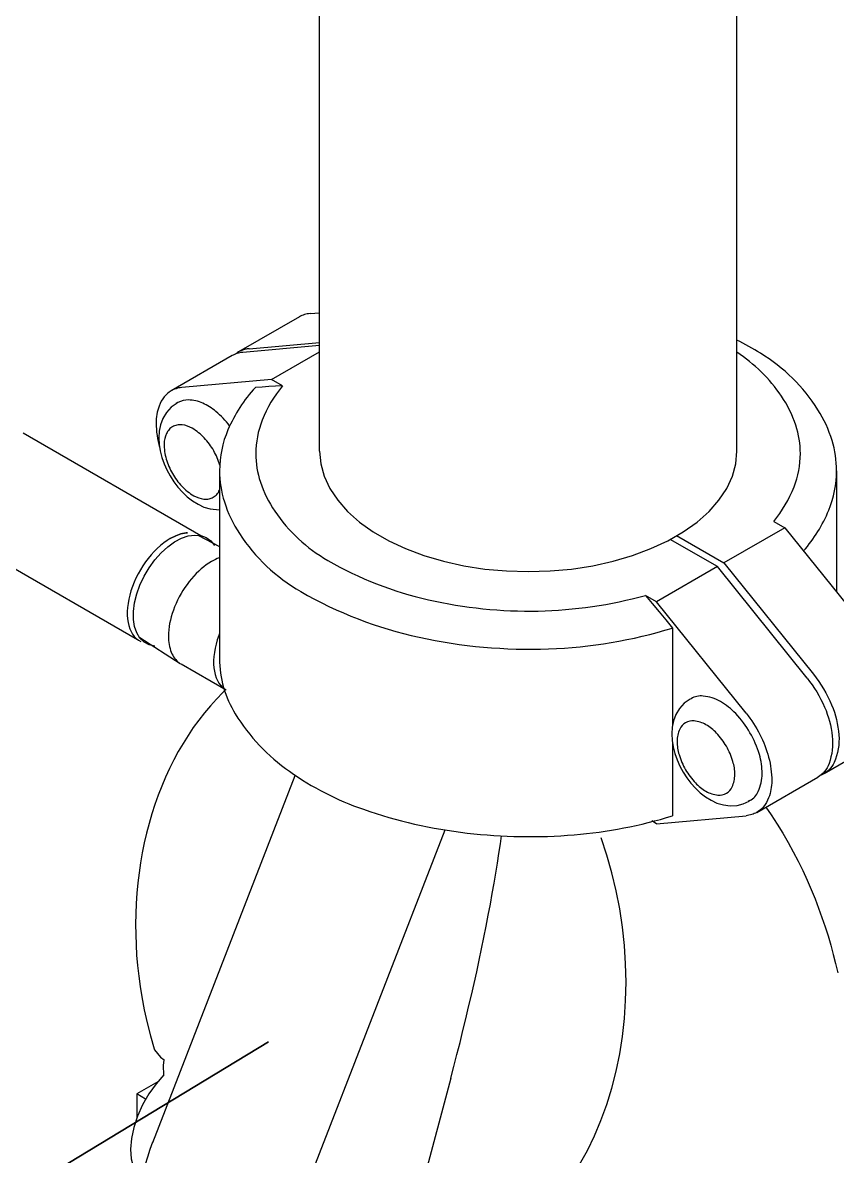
# Model space of a CAD drawing. Header units: centimetres. Extents: x 394264 to 551709, y 50011 to 59011.
# Drawn here: x 525309.3 to 525421.5, y 54082.8 to 54239.2 of the extents above; entities that cross this region are included whole.
import ezdxf

# ---------------------------------------------------------------- set-up
doc = ezdxf.new("R2010")
doc.units = ezdxf.units.CM
for name, color, linetype, lineweight in [('-M-YNGN-ZON3', 6, 'SP', 30), ('0-KRCN-DETAY-YAZI', 71, 'Continuous', 35), ('0-KRCN-YNG-CIHAZ', 4, 'Continuous', 30)]:
    doc.layers.add(name, color=color, linetype=linetype, lineweight=lineweight)
doc.styles.add('CIZGI', font='tahoma.ttf', dxfattribs={"width": 0.8, "oblique": 20})
doc.linetypes.add('SP', pattern='A,2,-0.1,["SP",CIZGI,S=0.14,R=0.2,X=0,Y=-0.07],-0.255', length=2.355)

# ---------------------------------------------------------------- blocks, each defined once
blk = doc.blocks.new('A$C66BCA59E')
at = {"layer": '0-KRCN-DETAY-YAZI'}
blk.add_line((671.24, -734.66, 2660.53), (616.26, -767.95, 2660.53), dxfattribs=at)
at = {"layer": '0-KRCN-YNG-CIHAZ', "color": 31, "linetype": 'Continuous', "lineweight": -3, "extrusion": (0, 0.816497, 0.57735)}
for p, q in [((678.28, -653.2, 2467.42), (678.28, -471.25, 2385.77)), ((735.8, -653.2, 2467.42), (735.8, -471.25, 2385.77)), ((675.5, -634.66, 2341.59), (667.09, -639.51, 2341.59)), ((676.96, -634.21, 2341.59), (678.28, -634.09, 2341.59)), ((678.28, -638.62, 2341.59), (667.68, -639.56, 2341.59)), ((668.56, -639.06, 2341.59), (678.28, -638.19, 2341.59)), ((666.22, -640.01, 2341.59), (657.82, -644.86, 2341.59)), ((671.64, -643.31, 2341.59), (678.28, -639.48, 2341.59)), ((671.64, -643.31, 2341.59), (659.28, -644.41, 2341.59)), ((673.16, -644.18, 2341.59), (671.64, -643.31, 2341.59)), ((658.76, -646.49, 2341.59), (658.53, -646.62, 2341.59)), ((637.41, -650.68, 2338.75), (661.9, -664.82, 2338.75)), ((664.49, -655.88, 2341.59), (664.49, -681.79, 2341.59)), ((749.54, -655.88, 2341.59), (749.54, -672.64, 2341.59)), ((740.87, -662.87, 2341.59), (742.38, -663.74, 2341.59)), ((740.87, -662.87, 2341.59), (740.89, -662.89, 2341.59)), ((742.38, -663.74, 2341.59), (733.98, -668.59, 2341.59)), ((742.38, -663.74, 2341.59), (754.74, -679.11, 2341.59)), ((629.01, -665.23, 2338.75), (653.17, -679.18, 2338.75)), ((661.59, -664.82, 2350.66), (664.49, -666.35, 2348.73)), ((733.11, -669.1, 2341.59), (726.61, -665.35, 2341.59)), ((727.49, -664.84, 2341.59), (733.98, -668.59, 2341.59)), ((733.11, -669.1, 2341.59), (724.71, -673.95, 2341.59)), ((745.46, -684.47, 2341.59), (733.11, -669.1, 2341.59)), ((733.98, -668.59, 2341.59), (746.34, -683.96, 2341.59)), ((724.71, -673.95, 2341.59), (723.19, -673.07, 2341.59)), ((737.06, -689.32, 2341.59), (724.71, -673.95, 2341.59)), ((726.91, -677.58, 2341.59), (726.91, -691.12, 2341.59)), ((653.51, -678.9, 2351.41), (659.07, -682.47, 2346.75)), ((659.18, -682.53, 2346.75), (665.4, -686.12, 2346.75)), ((729.47, -687.32, 2341.59), (729.24, -687.45, 2341.59)), ((726.91, -693.33, 2341.59), (726.91, -703.48, 2341.59)), ((747.81, -697.65, 2341.59), (756.21, -692.8, 2341.59)), ((655.29, -748.51, 2506.94), (674.92, -697.9, 2506.94)), ((738.53, -703.01, 2341.59), (746.93, -698.16, 2341.59)), ((737.59, -701.38, 2341.59), (737.36, -701.51, 2341.59)), ((724.71, -704.57, 2341.59), (737.06, -703.46, 2341.59)), ((724.71, -704.57, 2341.59), (724.06, -704.19, 2341.59)), ((674.18, -760.56, 2506.94), (695.57, -705.43, 2506.94)), ((655.47, -735.6, 2506.94), (655.52, -735.73, 2506.94)), ((655.52, -735.73, 2506.94), (656.37, -736.75, 2506.94)), ((656.37, -736.75, 2506.94), (656.85, -737.13, 2506.94)), ((656.77, -737.89, 2506.94), (656.85, -737.13, 2506.94)), ((656.83, -739.2, 2506.94), (656.77, -737.89, 2506.94)), ((656.85, -737.13, 2506.94), (656.84, -737.13, 2506.94)), ((655.96, -740.17, 2506.94), (653.07, -741.84, 2506.94)), ((696.35, -739.66, 2506.94), (690.83, -760.37, 2506.94)), ((654.3, -742.55, 2506.94), (653.07, -741.84, 2506.94)), ((653.07, -741.84, 2506.94), (653.07, -745.15, 2506.94))]:
    blk.add_line(p, q, dxfattribs=at)
at = {"layer": '0-KRCN-YNG-CIHAZ', "color": 31, "linetype": 'Continuous', "lineweight": -3, "extrusion": (2.21e-14, -2.6e-15, -1)}
for p, q in [((657.34, -666.38, 2338.75), (658.29, -665.7, 2338.75)), ((658.29, -665.7, 2338.75), (659.25, -665.19, 2338.75)), ((659.25, -665.19, 2338.75), (660.18, -664.88, 2338.75)), ((660.18, -664.88, 2338.75), (661.08, -664.75, 2338.75)), ((661.08, -664.75, 2338.75), (661.9, -664.82, 2338.75)), ((661.9, -664.82, 2338.75), (662.65, -665.09, 2338.75)), ((662.65, -665.09, 2338.75), (663.28, -665.56, 2338.75)), ((663.28, -665.56, 2338.75), (663.79, -666.19, 2338.75)), ((655.56, -668.19, 2338.75), (656.42, -667.22, 2338.75)), ((656.42, -667.22, 2338.75), (657.34, -666.38, 2338.75)), ((654.77, -669.27, 2338.75), (655.56, -668.19, 2338.75)), ((653.51, -671.65, 2338.75), (654.08, -670.44, 2338.75)), ((654.08, -670.44, 2338.75), (654.77, -669.27, 2338.75)), ((653.07, -672.88, 2338.75), (653.51, -671.65, 2338.75)), ((652.76, -674.11, 2338.75), (653.07, -672.88, 2338.75)), ((652.61, -675.28, 2338.75), (652.76, -674.11, 2338.75)), ((652.61, -676.39, 2338.75), (652.61, -675.28, 2338.75)), ((652.76, -677.39, 2338.75), (652.61, -676.39, 2338.75)), ((653.07, -678.26, 2338.75), (652.76, -677.39, 2338.75)), ((653.51, -678.98, 2338.75), (653.07, -678.26, 2338.75)), ((654.08, -679.53, 2338.75), (653.51, -678.98, 2338.75)), ((654.77, -679.9, 2338.75), (654.08, -679.53, 2338.75)), ((655.56, -680.07, 2338.75), (654.77, -679.9, 2338.75))]:
    blk.add_line(p, q, dxfattribs=at)
at = {"layer": '0-KRCN-YNG-CIHAZ', "color": 31, "linetype": 'Continuous', "lineweight": -3, "elevation": 2341.59, "flags": 128}
for points in [[(676.96, -634.21, 0.025688), (676.56, -634.26, 0.026905), (676.19, -634.36, 0.027796), (675.83, -634.49, 0.028268), (675.5, -634.66)], [(744.97, -666.95, 0.082025), (748.46, -661.32, 0.09812), (749.54, -655.88, 0.0744), (748.91, -651.72, 0.066732), (746.96, -647.47, 0.115526), (739.05, -639.69, 0.017093), (735.8, -637.86, 0.061247)], [(668.56, -639.06, 0.03473), (668.03, -639.14, 0.036727), (667.54, -639.29, 0.018535), (667.32, -639.39, 0.018672), (667.09, -639.51, 0.019272), (666.88, -639.65, 0.01912), (666.67, -639.8)], [(667.68, -639.56, 0.025688), (667.29, -639.62, 0.026905), (666.91, -639.71, 0.027796), (666.55, -639.85, 0.028268), (666.22, -640.01)], [(740.87, -662.87, 0.079493), (743.67, -658.12, 0.093798), (744.54, -653.53, 0.079543), (743.91, -649.61, 0.070339), (741.93, -645.59, 0.096816), (735.8, -639.54, 0.075174)], [(659.28, -644.41, 0.052629), (658.5, -644.57, 0.056108), (657.82, -644.86, 0.093908), (656.87, -645.68, 0.079558), (656.15, -646.96, 0.092261), (655.74, -649.32, 0.06528), (656.22, -652.66)], [(669.43, -644.39, 0.084174), (665.65, -650.24, 0.101945), (664.49, -655.88, 0.076736), (665.15, -660.17, 0.06839), (667.23, -664.56, 0.117465), (675.67, -672.54, 0.077359), (691.98, -678.85, 0.062863), (709.85, -680.45, 0.065189), (726.91, -677.58)], [(673.16, -644.18, 0.079493), (670.36, -648.93, 0.093798), (669.49, -653.53, 0.079543), (670.11, -657.44, 0.070339), (672.1, -661.46, 0.112673), (679.42, -668.26, 0.075174), (693.27, -673.68, 0.061052), (708.42, -675.23, 0.062271), (723.19, -673.07)], [(665.88, -649.69, 0.054335), (663.99, -647.71, 0.069796), (662.18, -646.57, 0.100229), (660.2, -646.12, 0.137267), (658.76, -646.49)], [(664.52, -655.12, 0.059135), (663.68, -653.12, 0.058683), (662.39, -651.37, 0.071789), (660.73, -650.03, 0.105442), (659.35, -649.56, 0.0743), (658.61, -649.59, 0.085477), (658.01, -649.81, 0.081166), (657.54, -650.19, 0.071444), (657.17, -650.77, 0.107993), (656.85, -652.17, 0.072996), (657.14, -654.27, 0.059012), (657.99, -656.27, 0.058793), (659.28, -658.01, 0.072201), (660.95, -659.34, 0.10632), (662.33, -659.79, 0.073322), (663.05, -659.76, 0.083983), (663.63, -659.54, 0.082667), (664.11, -659.15, 0.072451), (664.49, -658.56)], [(745.46, -684.47, -0.067056), (747.88, -688.48, -0.075817), (748.94, -692.48, -0.112183), (748.49, -696.28, -0.178588), (746.93, -698.16)], [(746.34, -683.96, -0.07002), (748.85, -688.17, -0.080646), (749.85, -692.32, -0.123779), (749.19, -696.11, -0.194188), (747.39, -697.86)], [(737.59, -701.38, 0.156851), (738.74, -700.11, 0.106617), (739.27, -697.67, 0.072341), (738.89, -695.02, 0.058752), (737.59, -692.01, 0.058752), (735.63, -689.37, 0.072341), (733.53, -687.72, 0.106617), (731.15, -686.96, 0.156851), (729.47, -687.32)], [(737.06, -689.32, -0.051032), (738.97, -692.26, -0.05318), (740.17, -695.39, -0.065245), (740.6, -698.67, -0.09221), (740.17, -700.98, -0.078353), (739.46, -702.22, -0.091914), (738.53, -703.01, -0.056108), (737.84, -703.31, -0.052629), (737.06, -703.46)]]:
    blk.add_lwpolyline(points, format="xyb", dxfattribs=at)
for points in [[(673.16, -644.18), (672.22, -644.23), (671.29, -644.28), (670.36, -644.34), (669.43, -644.39)], [(658.66, -646.55), (657.83, -647.13), (657.16, -647.85), (656.68, -648.68), (656.35, -649.55), (656.17, -650.44), (656.12, -651.34), (656.17, -652.25), (656.31, -653.15), (656.53, -654.04), (656.84, -654.92), (657.22, -655.78), (657.67, -656.61), (658.17, -657.41), (658.74, -658.15), (659.36, -658.85), (660.03, -659.48), (660.75, -660.04), (661.52, -660.51), (662.34, -660.89), (663.21, -661.16), (664.49, -661.28)], [(723.19, -673.07), (724.12, -674.2), (725.06, -675.33), (725.99, -676.45), (726.91, -677.58)], [(729.37, -687.38), (728.54, -687.95), (727.87, -688.68), (727.39, -689.5), (727.06, -690.37), (726.89, -691.27), (726.83, -692.17), (726.88, -693.07), (727.02, -693.97), (727.25, -694.87), (727.55, -695.75), (727.93, -696.61), (728.38, -697.44), (728.89, -698.23), (729.45, -698.98), (730.07, -699.67), (730.74, -700.3), (731.46, -700.86), (732.23, -701.34), (733.05, -701.72), (733.93, -701.98), (734.85, -702.11), (735.81, -702.05), (736.68, -701.83), (737.49, -701.44)]]:
    blk.add_lwpolyline(points, dxfattribs=at)
at = {"layer": '0-KRCN-YNG-CIHAZ', "color": 31, "linetype": 'Continuous', "lineweight": -3}
for points, elevation in [([(678.28, -653.2), (678.44, -654.93), (678.91, -656.65), (679.69, -658.33), (680.77, -659.95), (682.13, -661.5), (683.77, -662.96), (685.67, -664.31), (687.8, -665.54), (690.14, -666.63), (692.66, -667.58), (695.34, -668.37), (698.15, -668.99), (701.06, -669.44), (704.03, -669.71), (707.04, -669.8), (710.05, -669.71), (713.02, -669.44), (715.93, -668.99), (718.74, -668.37), (721.42, -667.58), (723.95, -666.63), (726.28, -665.54), (728.41, -664.31), (730.31, -662.96), (731.95, -661.5), (733.31, -659.95), (734.39, -658.33), (735.17, -656.65), (735.64, -654.93), (735.8, -653.2)], 2467.42), ([(660.09, -664.44), (659.87, -664.46), (659.64, -664.5), (659.4, -664.55), (659.16, -664.61), (658.93, -664.68), (658.68, -664.77), (658.44, -664.87), (658.2, -664.98), (657.95, -665.1), (657.7, -665.24)], 2338.75), ([(657.7, -665.24), (657.25, -665.52), (656.8, -665.85), (656.35, -666.21), (655.91, -666.6), (655.48, -667.03), (655.06, -667.48), (654.66, -667.97), (654.28, -668.47), (653.92, -669), (653.58, -669.55), (653.26, -670.11), (652.97, -670.69), (652.71, -671.27), (652.48, -671.86), (652.28, -672.45), (652.11, -673.04), (651.97, -673.62), (651.87, -674.19), (651.8, -674.75), (651.77, -675.29), (651.77, -675.82), (651.81, -676.32), (651.88, -676.8), (651.99, -677.25), (652.13, -677.67), (652.3, -678.06), (652.5, -678.41), (652.74, -678.73), (653, -679.01), (653.3, -679.24), (653.62, -679.43)], 2338.75), ([(663.38, -668.4), (663.02, -668.62), (662.66, -668.86), (662.31, -669.13), (661.96, -669.42), (661.61, -669.73), (661.27, -670.06), (660.94, -670.41), (660.62, -670.78), (660.31, -671.16), (660.01, -671.56), (659.72, -671.97), (659.44, -672.4), (659.18, -672.83), (658.93, -673.28), (658.7, -673.73), (658.49, -674.18), (658.3, -674.64), (658.12, -675.11), (657.96, -675.57), (657.83, -676.03), (657.71, -676.49), (657.61, -676.95), (657.54, -677.39), (657.48, -677.83), (657.45, -678.27), (657.44, -678.69)], 2346.75), ([(664.49, -667.88), (664.43, -667.9), (664.17, -668), (663.91, -668.12), (663.64, -668.25), (663.38, -668.4)], 2346.75), ([(664.49, -678.32), (664.37, -678.61), (664.17, -679.2), (664, -679.79), (663.87, -680.37), (663.77, -680.94), (663.7, -681.5), (663.67, -682.05), (663.67, -682.57), (663.7, -683.08), (663.78, -683.55), (663.88, -684), (664.02, -684.43), (664.2, -684.81), (664.4, -685.17), (664.64, -685.48), (664.9, -685.76), (665.08, -685.9)], 2346.75), ([(657.44, -678.69), (657.45, -678.99), (657.46, -679.29), (657.49, -679.58), (657.54, -679.87), (657.59, -680.14), (657.66, -680.4), (657.74, -680.66), (657.83, -680.9), (657.93, -681.13), (658.04, -681.34), (658.16, -681.55), (658.3, -681.74), (658.44, -681.92), (658.6, -682.09), (658.76, -682.24), (658.93, -682.37), (659.12, -682.5)], 2346.75), ([(665.19, -686.24), (664.95, -686.47), (664.07, -687.37), (663.23, -688.3), (662.41, -689.27), (661.63, -690.27), (660.87, -691.31), (660.15, -692.38), (659.46, -693.48), (658.8, -694.61), (658.18, -695.76), (657.59, -696.95), (657.03, -698.16), (656.51, -699.39), (656.03, -700.64), (655.57, -701.92), (655.16, -703.22), (654.77, -704.53), (654.43, -705.86), (654.11, -707.21), (653.84, -708.58), (653.6, -709.95), (653.4, -711.34), (653.23, -712.74), (653.1, -714.15), (653, -715.56), (652.94, -716.99), (652.92, -718.41), (652.93, -719.84), (652.98, -721.28), (653.06, -722.71), (653.18, -724.14), (653.34, -725.57), (653.53, -727), (653.76, -728.42), (654.1, -730.24), (654.5, -732.04), (654.96, -733.83), (655.47, -735.6)], 2506.94), ([(739.79, -702.28), (740.51, -703.34), (741.33, -704.61), (742.12, -705.89), (742.86, -707.17), (743.57, -708.45), (744.24, -709.74), (744.87, -711.03), (745.47, -712.33), (746.03, -713.62), (746.56, -714.91), (747.06, -716.2), (747.52, -717.49), (747.95, -718.77), (748.36, -720.05), (748.73, -721.32), (749.08, -722.6), (749.39, -723.86), (749.69, -725.12)], 2506.94), ([(696.35, -739.66), (696.79, -738.03), (697.21, -736.38), (697.63, -734.74), (698.03, -733.1), (698.43, -731.46), (698.82, -729.83), (699.2, -728.2), (699.57, -726.59), (699.93, -724.98), (700.27, -723.38), (700.6, -721.8), (700.93, -720.24), (701.24, -718.69), (701.53, -717.16), (701.81, -715.65), (702.08, -714.17), (702.33, -712.75), (702.57, -711.37), (702.79, -710), (702.99, -708.67), (703.19, -707.36), (703.34, -706.25)], 2506.94), ([(714.1, -751.58), (715.18, -749.64), (716.17, -747.6), (717.06, -745.49), (717.86, -743.29), (718.56, -741.03), (719.15, -738.7), (719.64, -736.32), (720.02, -733.9), (720.29, -731.43), (720.46, -728.94), (720.51, -726.42), (720.46, -723.89), (720.3, -721.36), (720.02, -718.83), (719.64, -716.31), (719.16, -713.81), (718.57, -711.33), (717.87, -708.9), (717.08, -706.5)], 2506.94), ([(656.83, -739.21), (655.73, -740.44), (654.73, -741.83), (653.87, -743.32), (653.17, -744.88), (652.66, -746.45), (652.34, -747.99), (652.23, -749.46), (652.32, -750.8), (652.63, -751.99), (653.13, -752.98), (653.81, -753.75)], 2506.94)]:
    blk.add_lwpolyline(points, dxfattribs=dict(at, elevation=elevation))
at = {"layer": '0-KRCN-YNG-CIHAZ', "color": 31, "linetype": 'Continuous', "lineweight": -3, "extrusion": (-9.48e-14, 1.772e-13, -1), "elevation": -2338.75}
blk.add_lwpolyline([(-657.7, -665.24), (-657.95, -665.1), (-658.2, -664.98), (-658.44, -664.87), (-658.68, -664.77), (-658.93, -664.68), (-659.16, -664.61), (-659.4, -664.55), (-659.64, -664.5), (-659.87, -664.46), (-660.09, -664.44)], dxfattribs=at)
at = {"layer": '0-KRCN-YNG-CIHAZ', "color": 31, "linetype": 'Continuous', "lineweight": -3, "elevation": 2341.59}
blk.add_lwpolyline([(664.49, -681.79, 0.139368), (666.66, -689.43, 0.100989), (674.11, -697.34, 0.070065), (684.31, -702.58, 0.054715), (698.61, -705.85, 0.049896), (713.36, -706.09, 0.053343), (726.91, -703.48)], format="xyb", dxfattribs=at)
at = {"layer": '0-KRCN-YNG-CIHAZ', "color": 31, "linetype": 'Continuous', "lineweight": -3, "elevation": 2341.59, "flags": 128}
blk.add_lwpolyline([(734.34, -700.37, 0.156851), (735.14, -699.49, 0.106617), (735.51, -697.8, 0.072341), (735.24, -695.97, 0.058752), (734.34, -693.88, 0.058752), (732.99, -692.06, 0.072341), (731.53, -690.91, 0.106617), (729.89, -690.38, 0.156851), (728.72, -690.63, 0.156851), (727.92, -691.52, 0.106617), (727.56, -693.21, 0.072341), (727.83, -695.04, 0.058752), (728.72, -697.12, 0.058752), (730.08, -698.94, 0.072341), (731.53, -700.09, 0.106617), (733.18, -700.62, 0.156851)], format="xyb", close=True, dxfattribs=at)
at = {"layer": '0-KRCN-YNG-CIHAZ', "color": 31, "linetype": 'Continuous', "lineweight": -3, "extrusion": (1.25e-14, 1.75e-14, -1), "elevation": -2506.94}
blk.add_lwpolyline([(-660.74, -771.53), (-659.43, -770.67), (-658.24, -769.68), (-657.19, -768.58), (-656.28, -767.4), (-655.52, -766.17), (-654.9, -764.91), (-654.41, -763.64), (-654.03, -762.37), (-653.76, -761.1), (-653.58, -759.85), (-653.49, -758.61), (-653.47, -757.38), (-653.52, -756.16), (-653.64, -754.96), (-653.81, -753.77), (-654.04, -752.6), (-654.3, -751.54), (-654.59, -750.5), (-654.93, -749.47), (-655.31, -748.45)], dxfattribs=at)

msp = doc.modelspace()

# ---------------------------------------------------------------- block references
at = {"layer": '-M-YNGN-ZON3'}
msp.add_blockref('A$C66BCA59E', (524671.91, 54833.28, -2010.95), dxfattribs=at)

doc.saveas('drawing.dxf')
